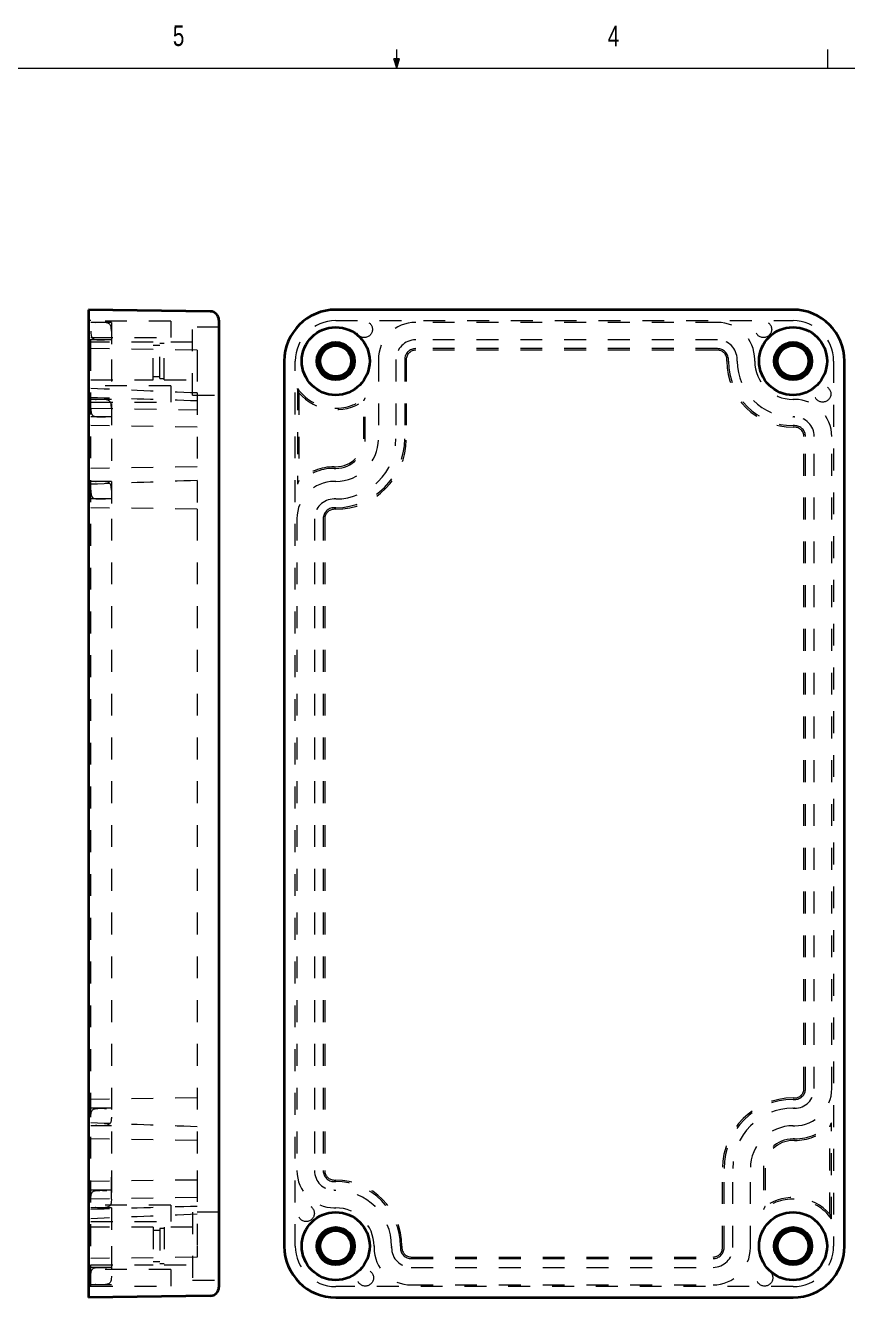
# Model space of a CAD drawing. Header units: inches. Extents: x 0.4 to 16.6, y 0.2 to 10.8.
# Drawn here: x 6.81 to 10.56, y 5.02 to 10.84 of the extents above; entities that cross this region are included whole.
import ezdxf

# ---------------------------------------------------------------- set-up
doc = ezdxf.new("R2010")
doc.units = ezdxf.units.IN
doc.header["$MEASUREMENT"] = 0
doc.linetypes.add('HIDDEN', pattern=[0.075, 0.05, -0.025])
doc.styles.add('SLDTEXTSTYLE1', font='TXT', dxfattribs={"width": 0.75})

msp = doc.modelspace()

# ---------------------------------------------------------------- linework, layer by layer
at = {"color": 7, "linetype": 'Continuous', "lineweight": 18}
for p, q in [((8.501, 10.64207), (8.501, 10.72687)), ((10.46975, 10.64207), (10.46975, 10.72687)), ((0.62625, 10.64207), (16.37625, 10.64207)), ((8.501, 10.64207), (8.48775, 10.68401)), ((8.51356, 10.68401), (8.48775, 10.68401)), ((8.49396, 10.68401), (8.501, 10.64207)), ((8.501, 10.64207), (8.51356, 10.68401)), ((8.50591, 10.68401), (8.501, 10.64207))]:
    msp.add_line(p, q, dxfattribs=at)
at = {"color": 7, "linetype": 'Continuous', "lineweight": 35}
for p, q in [((7.09413, 9.53852), (7.09413, 9.30352)), ((7.64972, 9.53033), (7.09413, 9.53852)), ((10.31028, 9.53852), (8.22228, 9.53852)), ((7.68913, 9.49034), (7.68913, 9.30352)), ((7.09413, 9.30352), (7.09413, 5.25952)), ((7.68913, 9.30352), (7.68913, 5.25952)), ((7.98728, 9.30352), (7.98728, 5.25952)), ((10.54528, 5.25952), (10.54528, 9.30352)), ((7.09413, 5.25952), (7.09413, 5.02452)), ((7.68913, 5.25952), (7.68913, 5.0727)), ((7.64972, 5.0327), (7.09413, 5.02452)), ((8.22228, 5.02452), (10.31028, 5.02452))]:
    msp.add_line(p, q, dxfattribs=at)
at = {"color": 7, "linetype": 'HIDDEN', "lineweight": 18}
for p, q in [((7.10413, 9.48852), (7.09413, 9.48852)), ((7.10413, 9.30352), (7.10413, 9.48852)), ((7.46913, 9.48602), (7.10413, 9.48602)), ((7.19813, 9.48052), (7.10413, 9.48052)), ((7.19813, 9.48052), (7.19813, 9.31052)), ((7.46913, 9.48602), (7.46913, 9.41102)), ((8.22228, 9.48852), (10.31028, 9.48852)), ((9.96528, 9.48052), (8.58728, 9.48052)), ((7.56913, 9.14852), (7.56913, 9.45852)), ((7.68913, 9.45852), (7.56913, 9.45852)), ((7.10413, 9.41102), (7.46913, 9.41102)), ((7.19813, 9.40052), (7.10413, 9.40052)), ((7.38913, 9.38952), (7.10413, 9.38952)), ((7.58913, 9.35337), (7.10413, 9.36052)), ((7.38913, 9.21752), (7.38913, 9.38952)), ((7.41913, 9.37452), (7.38913, 9.37452)), ((7.41913, 9.22352), (7.41913, 9.38352)), ((7.43913, 9.38352), (7.41913, 9.38352)), ((7.43913, 9.21752), (7.43913, 9.38952)), ((7.56913, 9.38952), (7.43913, 9.38952)), ((9.96528, 9.40052), (8.58728, 9.40052)), ((9.96528, 9.36052), (8.58728, 9.36052)), ((7.10413, 5.25952), (7.10413, 9.30352)), ((7.19813, 9.31052), (7.19813, 8.94852)), ((7.58913, 9.35337), (7.58913, 9.31052)), ((7.58913, 9.31052), (7.58913, 9.15801)), ((8.03728, 5.25952), (8.03728, 9.30352)), ((8.41728, 9.31052), (8.41728, 8.94852)), ((8.49728, 9.31052), (8.49728, 8.94852)), ((8.53728, 9.31052), (8.53728, 8.94852)), ((8.54443, 9.31052), (8.54443, 8.94852)), ((9.96528, 9.35337), (8.58728, 9.35337)), ((10.00814, 9.30352), (10.00814, 9.31052)), ((10.01528, 9.30352), (10.01528, 9.31052)), ((10.05528, 9.31139), (10.05528, 9.31052)), ((10.05528, 9.30352), (10.05528, 9.31052)), ((10.05528, 9.30352), (10.05528, 9.30264)), ((10.13528, 9.31052), (10.13528, 9.31139)), ((10.13528, 9.30352), (10.13528, 9.31052)), ((10.13528, 9.30264), (10.13528, 9.30352)), ((10.49528, 9.30352), (10.49528, 5.25952)), ((7.10413, 9.21752), (7.38913, 9.21752)), ((7.46913, 9.19102), (7.10413, 9.19102)), ((7.38913, 9.23252), (7.41913, 9.23252)), ((7.41913, 9.22352), (7.43913, 9.22352)), ((7.43913, 9.21752), (7.56913, 9.21752)), ((7.46913, 9.19102), (7.46913, 9.11602)), ((7.19813, 9.12852), (7.10413, 9.12852)), ((7.56913, 9.14852), (7.68913, 9.14852)), ((7.58913, 9.15801), (7.58913, 8.75777)), ((8.04728, 9.17862), (8.04728, 8.7406)), ((8.05443, 9.15801), (8.05443, 8.75777)), ((8.35728, 8.94852), (8.35728, 9.13618)), ((10.31028, 9.12852), (10.30941, 9.12852)), ((10.31728, 9.12852), (10.31028, 9.12852)), ((10.31816, 9.12852), (10.31728, 9.12852)), ((7.10413, 9.11602), (7.46913, 9.11602)), ((7.10413, 9.08852), (7.58913, 9.08137)), ((8.35014, 8.94852), (8.35014, 9.12185)), ((7.19813, 9.04852), (7.10413, 9.04852)), ((10.30941, 9.04852), (10.31028, 9.04852)), ((10.31728, 9.04852), (10.31028, 9.04852)), ((10.31728, 9.04852), (10.31816, 9.04852)), ((7.58913, 9.00137), (7.10413, 9.00852)), ((10.31728, 9.00852), (10.31028, 9.00852)), ((10.31728, 9.00137), (10.31028, 9.00137)), ((10.36014, 5.97952), (10.36014, 8.95852)), ((10.36728, 5.97952), (10.36728, 8.95852)), ((10.40728, 5.97952), (10.40728, 8.95852)), ((10.48728, 5.97952), (10.48728, 8.95852)), ((7.19813, 8.94852), (7.19813, 8.75352)), ((7.58913, 8.82066), (7.10413, 8.81352)), ((8.21528, 8.82066), (8.22228, 8.82066)), ((8.21528, 8.81352), (8.22228, 8.81352)), ((7.19813, 8.75352), (7.10413, 8.75352)), ((7.19813, 8.75352), (7.19813, 8.58352)), ((7.58913, 8.75777), (7.58913, 8.62637)), ((8.21528, 8.75352), (8.21441, 8.75352)), ((8.22228, 8.75352), (8.21528, 8.75352)), ((8.22316, 8.75352), (8.22228, 8.75352)), ((7.19813, 8.67352), (7.10413, 8.67352)), ((8.21441, 8.67352), (8.21528, 8.67352)), ((8.22228, 8.67352), (8.21528, 8.67352)), ((8.22228, 8.67352), (8.22316, 8.67352)), ((7.58913, 8.62637), (7.10413, 8.63352)), ((7.58913, 8.62637), (7.58913, 8.58352)), ((8.22228, 8.63352), (8.21528, 8.63352)), ((8.22228, 8.62637), (8.21528, 8.62637)), ((7.19813, 8.58352), (7.19813, 5.60452)), ((7.58913, 8.58352), (7.58913, 5.60452)), ((8.04528, 8.58352), (8.04528, 5.60452)), ((8.12528, 8.58352), (8.12528, 5.60452)), ((8.16528, 8.58352), (8.16528, 5.60452)), ((8.17243, 8.58352), (8.17243, 5.60452)), ((7.58913, 5.93666), (7.10413, 5.92952)), ((10.31028, 5.93666), (10.31728, 5.93666)), ((10.31028, 5.92952), (10.31728, 5.92952)), ((7.19813, 5.88952), (7.10413, 5.88952)), ((10.31028, 5.88952), (10.30941, 5.88952)), ((10.31028, 5.88952), (10.31728, 5.88952)), ((10.31816, 5.88952), (10.31728, 5.88952)), ((10.48528, 5.38442), (10.48528, 5.82243)), ((7.19813, 5.80952), (7.10413, 5.80952)), ((10.30941, 5.80952), (10.31028, 5.80952)), ((10.31028, 5.80952), (10.31728, 5.80952)), ((10.31728, 5.80952), (10.31816, 5.80952)), ((10.47814, 5.40503), (10.47814, 5.80527)), ((7.58913, 5.74237), (7.10413, 5.74952)), ((10.31728, 5.74952), (10.31028, 5.74952)), ((10.31728, 5.74237), (10.31028, 5.74237)), ((7.19813, 5.60452), (7.19813, 5.43452)), ((7.19813, 5.47452), (7.19813, 5.60452)), ((7.58913, 5.60452), (7.58913, 5.56166)), ((9.98814, 5.25252), (9.98814, 5.61452)), ((9.99528, 5.25252), (9.99528, 5.61452)), ((10.03528, 5.25252), (10.03528, 5.61452)), ((10.11528, 5.25252), (10.11528, 5.61452)), ((10.17528, 5.61452), (10.17528, 5.42685)), ((10.18243, 5.61452), (10.18243, 5.44118)), ((7.58913, 5.56166), (7.10413, 5.55452)), ((7.58913, 5.56166), (7.58913, 5.25952)), ((8.21528, 5.56166), (8.22228, 5.56166)), ((8.21528, 5.55452), (8.22228, 5.55452)), ((7.19813, 5.51452), (7.10413, 5.51452)), ((7.58913, 5.48166), (7.10413, 5.47452)), ((8.21528, 5.51452), (8.21441, 5.51452)), ((8.21528, 5.51452), (8.22228, 5.51452)), ((8.22316, 5.51452), (8.22228, 5.51452)), ((7.46913, 5.44702), (7.10413, 5.44702)), ((7.19813, 5.43452), (7.10413, 5.43452)), ((7.19813, 5.43452), (7.19813, 5.25952)), ((7.46913, 5.44702), (7.46913, 5.37202)), ((7.56913, 5.41452), (7.56913, 5.10452)), ((7.68913, 5.41452), (7.56913, 5.41452)), ((8.21441, 5.43452), (8.21528, 5.43452)), ((8.21528, 5.43452), (8.22228, 5.43452)), ((8.22228, 5.43452), (8.22316, 5.43452)), ((7.10413, 5.37202), (7.46913, 5.37202)), ((7.38913, 5.34552), (7.10413, 5.34552)), ((7.38913, 5.34552), (7.38913, 5.17352)), ((7.41913, 5.33052), (7.38913, 5.33052)), ((7.41913, 5.33952), (7.41913, 5.17952)), ((7.43913, 5.33952), (7.41913, 5.33952)), ((7.43913, 5.34552), (7.43913, 5.17352)), ((7.56913, 5.34552), (7.43913, 5.34552)), ((7.10413, 5.07452), (7.10413, 5.25952)), ((7.19813, 5.25952), (7.19813, 5.25252)), ((7.19813, 5.25252), (7.19813, 5.08252)), ((7.58913, 5.25952), (7.58913, 5.25252)), ((7.58913, 5.25252), (7.58913, 5.20966)), ((8.39728, 5.26039), (8.39728, 5.25952)), ((8.39728, 5.25952), (8.39728, 5.25252)), ((8.39728, 5.25252), (8.39728, 5.25164)), ((8.47728, 5.25952), (8.47728, 5.26039)), ((8.47728, 5.25952), (8.47728, 5.25252)), ((8.47728, 5.25164), (8.47728, 5.25252)), ((8.51728, 5.25952), (8.51728, 5.25252)), ((8.52443, 5.25952), (8.52443, 5.25252)), ((7.58913, 5.20966), (7.10413, 5.20252)), ((7.10413, 5.17352), (7.38913, 5.17352)), ((7.38913, 5.18852), (7.41913, 5.18852)), ((7.41913, 5.17952), (7.43913, 5.17952)), ((7.43913, 5.17352), (7.56913, 5.17352)), ((8.56728, 5.20966), (9.94528, 5.20966)), ((8.56728, 5.20252), (9.94528, 5.20252)), ((7.19813, 5.16252), (7.10413, 5.16252)), ((7.46913, 5.15202), (7.10413, 5.15202)), ((7.46913, 5.15202), (7.46913, 5.07702)), ((8.56728, 5.16252), (9.94528, 5.16252)), ((7.10413, 5.07452), (7.09413, 5.07452)), ((7.19813, 5.08252), (7.10413, 5.08252)), ((7.10413, 5.07702), (7.46913, 5.07702)), ((7.56913, 5.10452), (7.68913, 5.10452)), ((10.31028, 5.07452), (8.22228, 5.07452)), ((8.56728, 5.08252), (9.94528, 5.08252))]:
    msp.add_line(p, q, dxfattribs=at)
for centre in [(8.35228, 9.44852), (10.17528, 9.44852), (10.44528, 9.15352), (8.08728, 5.40952), (8.35728, 5.11452), (10.18028, 5.11452)]:
    msp.add_circle(centre, 0.0375, dxfattribs=at)
at = {"color": 7, "linetype": 'Continuous', "lineweight": 35}
for centre, radius in [((8.22228, 9.30352), 0.155), ((10.31028, 9.30352), 0.155), ((8.22228, 9.30352), 0.086), ((8.22228, 9.30352), 0.08), ((8.22228, 9.30352), 0.071), ((10.31028, 9.30352), 0.086), ((10.31028, 9.30352), 0.08), ((10.31028, 9.30352), 0.071), ((8.22228, 5.25952), 0.155), ((10.31028, 5.25952), 0.155), ((8.22228, 5.25952), 0.086), ((8.22228, 5.25952), 0.08), ((8.22228, 5.25952), 0.071), ((10.31028, 5.25952), 0.086), ((10.31028, 5.25952), 0.08), ((10.31028, 5.25952), 0.071)]:
    msp.add_circle(centre, radius, dxfattribs=at)
for centre, radius, start, end in [((8.22228, 9.30352), 0.235, 90, 180), ((10.31028, 9.30352), 0.235, 0, 90), ((7.64913, 9.49034), 0.04, 0, 89.156), ((8.22228, 5.25952), 0.235, 180, 270), ((10.31028, 5.25952), 0.235, 270, 0), ((7.64913, 5.0727), 0.04, 270.844, 0)]:
    msp.add_arc(centre, radius, start, end, dxfattribs=at)
at = {"color": 7, "linetype": 'HIDDEN', "lineweight": 18}
for centre, radius, start, end in [((8.22228, 9.30352), 0.185, 90, 180), ((8.58728, 9.31052), 0.17, 90, 180), ((9.96528, 9.31052), 0.17, 0, 90), ((10.31028, 9.30352), 0.185, 0, 90), ((8.58728, 9.31052), 0.09, 90, 180), ((8.58728, 9.31052), 0.05, 90, 180), ((9.96528, 9.31052), 0.09, 360, 90), ((9.96528, 9.31052), 0.05, 0, 90), ((8.58728, 9.31052), 0.04286, 90, 180), ((9.96528, 9.31052), 0.04286, 0, 90), ((10.31028, 9.30352), 0.30214, 180, 270), ((10.31028, 9.30352), 0.295, 180, 270), ((10.31028, 9.30352), 0.255, 180, 270), ((10.31028, 9.30352), 0.175, 180, 270), ((8.22228, 9.30352), 0.215, 215.515984, 308.895871), ((8.22228, 9.30352), 0.22214, 220.921189, 305.138059), ((10.31728, 8.95852), 0.17, 0, 90), ((10.31728, 8.95852), 0.09, 0, 90), ((10.31728, 8.95852), 0.05, 0, 90), ((10.31728, 8.95852), 0.04286, 0, 90), ((8.22228, 8.94852), 0.32214, 270, 0), ((8.22228, 8.94852), 0.12786, 270, 0), ((8.22228, 8.94852), 0.275, 270, 0), ((8.22228, 8.94852), 0.195, 270, 0), ((8.22228, 8.94852), 0.135, 270, 0), ((8.22228, 8.94852), 0.315, 270, 0), ((8.21528, 8.58352), 0.23, 90, 136.922856), ((8.21528, 8.58352), 0.23714, 90, 132.710876), ((8.21528, 8.58352), 0.17, 90, 180), ((8.21528, 8.58352), 0.09, 90, 180), ((8.21528, 8.58352), 0.05, 90, 180), ((8.21528, 8.58352), 0.04286, 90, 180), ((10.31028, 5.61452), 0.32214, 90, 180), ((10.31028, 5.61452), 0.315, 90, 180), ((10.31728, 5.97952), 0.04286, 270, 0), ((10.31728, 5.97952), 0.17, 270, 0), ((10.31728, 5.97952), 0.09, 270, 0), ((10.31728, 5.97952), 0.05, 270, 0), ((10.31028, 5.61452), 0.275, 90, 180), ((10.31728, 5.97952), 0.23, 270, 316.922856), ((10.31028, 5.61452), 0.195, 90, 180), ((10.31728, 5.97952), 0.23714, 270, 312.710876), ((10.31028, 5.61452), 0.135, 90, 180), ((10.31028, 5.61452), 0.12786, 90, 180), ((8.21528, 5.60452), 0.17, 180, 270), ((8.21528, 5.60452), 0.09, 180, 270), ((8.21528, 5.60452), 0.05, 180, 270), ((8.21528, 5.60452), 0.04286, 180, 270), ((8.22228, 5.25952), 0.30214, 0, 90), ((8.22228, 5.25952), 0.295, 0, 90), ((8.22228, 5.25952), 0.255, 0, 90), ((10.31028, 5.25952), 0.215, 35.515984, 128.895871), ((10.31028, 5.25952), 0.22214, 40.921189, 125.138059), ((8.22228, 5.25952), 0.175, 0, 90), ((8.22228, 5.25952), 0.185, 180, 270), ((8.56728, 5.25252), 0.17, 180, 270), ((8.56728, 5.25252), 0.09, 180, 270), ((8.56728, 5.25252), 0.05, 180, 270), ((8.56728, 5.25252), 0.04286, 180, 270), ((9.94528, 5.25252), 0.04286, 270, 0), ((9.94528, 5.25252), 0.17, 270, 0), ((9.94528, 5.25252), 0.09, 270, 0), ((9.94528, 5.25252), 0.05, 270, 0), ((10.31028, 5.25952), 0.185, 270, 0)]:
    msp.add_arc(centre, radius, start, end, dxfattribs=at)
for points in [[(7.19813, 9.44052), (7.19813, 9.47157), (7.18786, 9.48075), (7.11441, 9.48041), (7.10413, 9.47494), (7.10413, 9.44052)], [(7.10413, 9.44052), (7.10413, 9.40609), (7.11441, 9.40062), (7.18786, 9.40029), (7.19813, 9.40946), (7.19813, 9.44052)], [(7.19813, 9.08852), (7.19813, 9.11957), (7.18786, 9.12875), (7.11441, 9.12841), (7.10413, 9.12294), (7.10413, 9.08852)], [(7.10413, 9.08852), (7.10413, 9.05409), (7.11441, 9.04862), (7.18786, 9.04829), (7.19813, 9.05746), (7.19813, 9.08852)], [(7.19813, 8.71352), (7.19813, 8.74457), (7.18786, 8.75375), (7.11441, 8.75341), (7.10413, 8.74794), (7.10413, 8.71352)], [(7.10413, 8.71352), (7.10413, 8.67909), (7.11441, 8.67362), (7.18786, 8.67329), (7.19813, 8.68246), (7.19813, 8.71352)], [(7.10413, 5.84952), (7.10413, 5.88394), (7.11441, 5.88941), (7.18786, 5.88975), (7.19813, 5.88057), (7.19813, 5.84952)], [(7.19813, 5.84952), (7.19813, 5.81846), (7.18786, 5.80929), (7.11441, 5.80962), (7.10413, 5.81509), (7.10413, 5.84952)], [(7.10413, 5.47452), (7.10413, 5.50894), (7.11441, 5.51441), (7.18786, 5.51475), (7.19813, 5.50557), (7.19813, 5.47452)], [(7.19813, 5.47452), (7.19813, 5.44346), (7.18786, 5.43429), (7.11441, 5.43462), (7.10413, 5.44009), (7.10413, 5.47452)], [(7.10413, 5.12252), (7.10413, 5.15694), (7.11441, 5.16241), (7.18786, 5.16275), (7.19813, 5.15357), (7.19813, 5.12252)], [(7.19813, 5.12252), (7.19813, 5.09146), (7.18786, 5.08229), (7.11441, 5.08262), (7.10413, 5.08809), (7.10413, 5.12252)]]:
    msp.add_open_spline(points, degree=3, knots=[0, 0, 0, 0, 0.45, 0.55, 1, 1, 1, 1], dxfattribs=at)
for points in [[(7.58913, 9.15801), (7.42745, 9.16439), (7.26578, 9.17118), (7.10413, 9.17862)], [(7.58913, 9.12185), (7.42746, 9.12644), (7.26579, 9.1312), (7.10413, 9.13618)], [(8.05443, 9.15801), (8.05204, 9.16439), (8.04966, 9.17118), (8.04728, 9.17862)], [(8.35014, 9.12185), (8.35252, 9.12644), (8.3549, 9.1312), (8.35728, 9.13618)], [(7.58913, 8.75777), (7.42746, 8.75233), (7.26579, 8.74664), (7.10413, 8.7406)], [(8.05443, 8.75777), (8.05204, 8.75233), (8.04966, 8.74664), (8.04728, 8.7406)], [(7.58913, 5.80527), (7.42746, 5.81071), (7.26579, 5.8164), (7.10413, 5.82243)], [(10.47814, 5.80527), (10.48052, 5.81071), (10.4829, 5.8164), (10.48528, 5.82243)], [(7.58913, 5.44118), (7.42746, 5.43659), (7.26579, 5.43183), (7.10413, 5.42685)], [(10.18243, 5.44118), (10.18004, 5.43659), (10.17766, 5.43183), (10.17528, 5.42685)], [(7.58913, 5.40503), (7.42745, 5.39864), (7.26578, 5.39185), (7.10413, 5.38442)], [(10.47814, 5.40503), (10.48052, 5.39864), (10.4829, 5.39185), (10.48528, 5.38442)]]:
    msp.add_open_spline(points, degree=3, dxfattribs=at)

# ---------------------------------------------------------------- texts
at = {"color": 7, "linetype": 'Continuous', "lineweight": 0, "char_height": 0.09375, "attachment_point": 1, "style": 'SLDTEXTSTYLE1'}
for s, insert in [('5', (7.47869, 10.83729)), ('4', (9.4643, 10.83566))]:
    msp.add_mtext(s, dxfattribs=dict(at, insert=insert))

doc.saveas('drawing.dxf')
